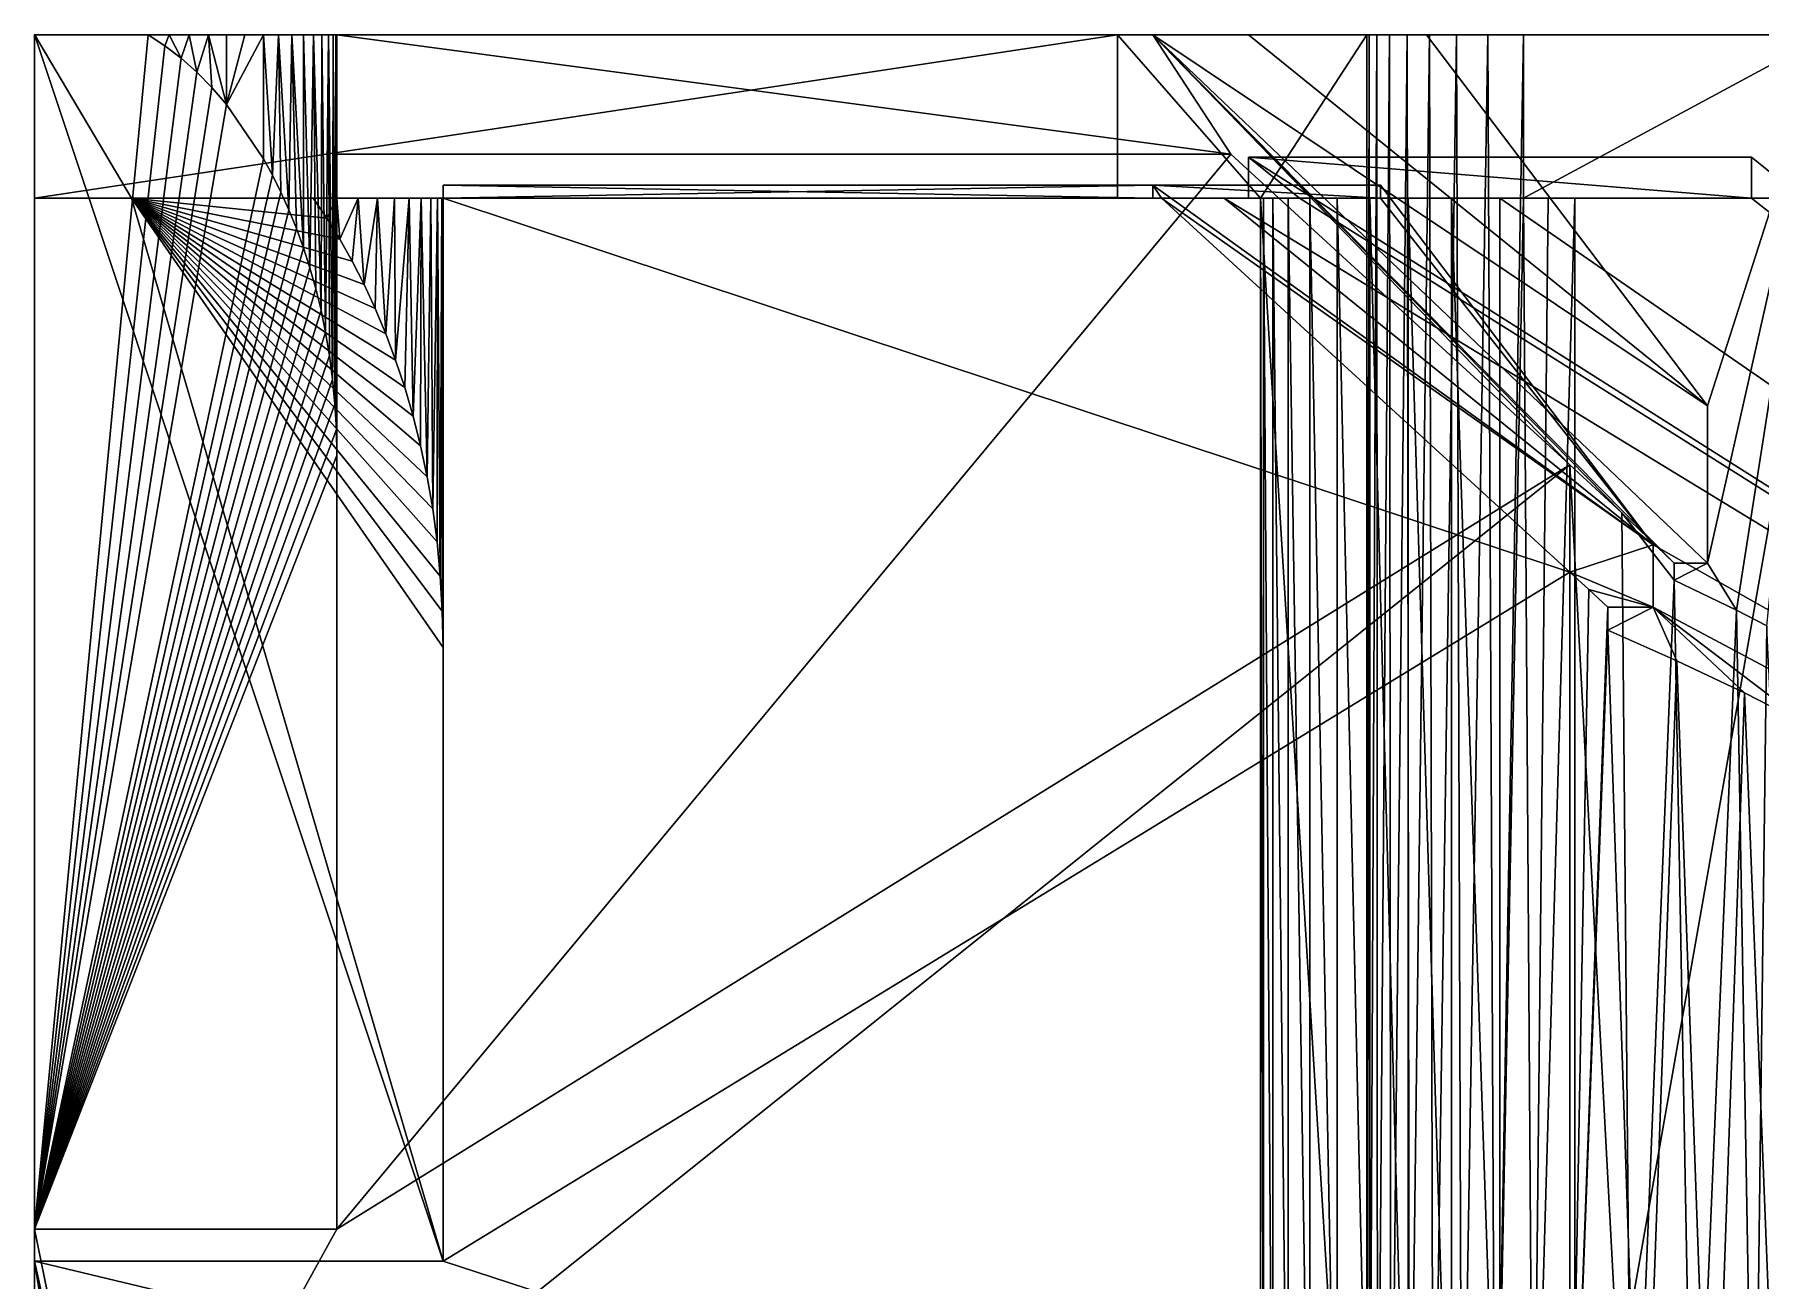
# Model space of a CAD drawing. Header units: inches. Extents: x 0 to 4.61, y -0.39 to 1.95.
# Drawn here: x 0 to 2.112, y 0.427 to 1.95 of the extents above; entities that cross this region are included whole.
import ezdxf

# ---------------------------------------------------------------- set-up
doc = ezdxf.new("R2010")
doc.units = ezdxf.units.IN
doc.header["$LTSCALE"] = 21.359881
doc.header["$MEASUREMENT"] = 0
for name, color, linetype in [('1', 7, 'CONTINUOUS'), ('10', 7, 'CONTINUOUS'), ('11', 7, 'CONTINUOUS'), ('12', 7, 'CONTINUOUS'), ('13', 7, 'CONTINUOUS'), ('14', 7, 'CONTINUOUS'), ('15', 7, 'CONTINUOUS'), ('17', 7, 'CONTINUOUS'), ('18', 7, 'CONTINUOUS'), ('19', 7, 'CONTINUOUS'), ('20', 7, 'CONTINUOUS'), ('21', 7, 'CONTINUOUS'), ('22', 7, 'CONTINUOUS'), ('23', 7, 'CONTINUOUS'), ('24', 7, 'CONTINUOUS'), ('25', 7, 'CONTINUOUS'), ('26', 7, 'CONTINUOUS'), ('27', 7, 'CONTINUOUS'), ('28', 7, 'CONTINUOUS'), ('3', 7, 'CONTINUOUS'), ('30', 7, 'CONTINUOUS'), ('31', 7, 'CONTINUOUS'), ('32', 7, 'CONTINUOUS'), ('33', 7, 'CONTINUOUS'), ('34', 7, 'CONTINUOUS'), ('35', 7, 'CONTINUOUS'), ('36', 7, 'CONTINUOUS'), ('37', 7, 'CONTINUOUS'), ('38', 7, 'CONTINUOUS'), ('39', 7, 'CONTINUOUS'), ('4', 7, 'CONTINUOUS'), ('40', 7, 'CONTINUOUS'), ('41', 7, 'CONTINUOUS'), ('42', 7, 'CONTINUOUS'), ('43', 7, 'CONTINUOUS'), ('5', 7, 'CONTINUOUS'), ('6', 7, 'CONTINUOUS'), ('7', 7, 'CONTINUOUS'), ('8', 7, 'CONTINUOUS'), ('9', 7, 'CONTINUOUS')]:
    doc.layers.add(name, color=color, linetype=linetype)

msp = doc.modelspace()

# ---------------------------------------------------------------- linework, layer by layer
at = {"layer": '1', "color": 7, "linetype": 'CONTINUOUS', "true_color": 0xa3a3a3}
for points in [[(1.5, 0, 0.1), (1.5, 0, 0.3787), (1.5, 1.75, 0.3787), (1.5, 0, 0.1)], [(1.5, -0.175), (1.5, 0, 0.1), (1.5, 1.75, 0.3787), (1.5, -0.175)], [(1.5, 1.75), (1.5, -0.175), (1.5, 1.75, 0.3787), (1.5, 1.75)]]:
    msp.add_3dface(points, dxfattribs=at)
at = {"layer": '10', "color": 7, "linetype": 'CONTINUOUS', "true_color": 0xa3a3a3}
for points in [[(1.9804, 1.3261, 2.6875), (1.3789, 1.75, 3), (1.3684, 1.7662, 2.9838), (1.9804, 1.3261, 2.6875)], [(1.6467, 1.7662, 2.3538), (1.9804, 1.3261, 2.6875), (1.3684, 1.7662, 2.9838), (1.6467, 1.7662, 2.3538)], [(1.8787, 1.2928, 3), (1.3789, 1.75, 3), (1.9804, 1.3261, 2.6875), (1.8787, 1.2928, 3)], [(1.8787, 1.2928, 3), (1.9804, 1.3261, 2.6875), (1.9804, 1.25, 2.8758), (1.8787, 1.2928, 3)], [(1.9018, 1.2715, 3.0003), (1.8787, 1.2928, 3), (1.9804, 1.25, 2.8758), (1.9018, 1.2715, 3.0003)], [(1.925, 1.25, 3.0011), (1.9018, 1.2715, 3.0003), (1.9804, 1.25, 2.8758), (1.925, 1.25, 3.0011)]]:
    msp.add_3dface(points, dxfattribs=at)
at = {"layer": '11', "color": 7, "linetype": 'CONTINUOUS', "true_color": 0xa3a3a3}
for points in [[(0.5, 1.7662, 2.9838), (0.5, 1.75, 3), (0.5, 1.75, 2.9838), (0.5, 1.7662, 2.9838)], [(0.5, 1.75, 3), (0.5, 0.45, 3), (0.5, 1.75, 2.9838), (0.5, 1.75, 3)], [(0.5, 1.75, 2.5), (0.5, 0.45, 3), (0.5, 1.2008, 2.5), (0.5, 1.75, 2.5)], [(0.5, 0.45, 3), (0.5, 1.75, 2.5), (0.5, 1.75, 2.9838), (0.5, 0.45, 3)]]:
    msp.add_3dface(points, dxfattribs=at)
at = {"layer": '12', "color": 7, "linetype": 'CONTINUOUS', "true_color": 0xa3a3a3}
for points in [[(0.3409, 1.75, 2.1342), (0.3699, 1.75, 2.1636), (0.3576, 1.7256, 2.1504), (0.3409, 1.75, 2.1342)], [(0.3576, 1.7256, 2.1504), (0.3699, 1.75, 2.1636), (0.3735, 1.7, 2.1675), (0.3576, 1.7256, 2.1504)], [(0.3699, 1.75, 2.1636), (0.3961, 1.75, 2.1949), (0.3735, 1.7, 2.1675), (0.3699, 1.75, 2.1636)], [(0.3735, 1.7, 2.1675), (0.3961, 1.75, 2.1949), (0.3887, 1.673, 2.1855), (0.3735, 1.7, 2.1675)], [(0.3887, 1.673, 2.1855), (0.3961, 1.75, 2.1949), (0.4032, 1.6447, 2.2043), (0.3887, 1.673, 2.1855)], [(0.3961, 1.75, 2.1949), (0.4197, 1.75, 2.2282), (0.4032, 1.6447, 2.2043), (0.3961, 1.75, 2.1949)], [(0.4032, 1.6447, 2.2043), (0.4197, 1.75, 2.2282), (0.4169, 1.6152, 2.224), (0.4032, 1.6447, 2.2043)], [(0.4169, 1.6152, 2.224), (0.4197, 1.75, 2.2282), (0.4298, 1.5843, 2.2445), (0.4169, 1.6152, 2.224)], [(0.4197, 1.75, 2.2282), (0.4406, 1.75, 2.2636), (0.4298, 1.5843, 2.2445), (0.4197, 1.75, 2.2282)], [(0.4298, 1.5843, 2.2445), (0.4406, 1.75, 2.2636), (0.4418, 1.5521, 2.266), (0.4298, 1.5843, 2.2445)], [(0.4406, 1.75, 2.2636), (0.4584, 1.75, 2.3004), (0.4418, 1.5521, 2.266), (0.4406, 1.75, 2.2636)], [(0.4418, 1.5521, 2.266), (0.4584, 1.75, 2.3004), (0.453, 1.5186, 2.2883), (0.4418, 1.5521, 2.266)], [(0.453, 1.5186, 2.2883), (0.4584, 1.75, 2.3004), (0.4632, 1.4837, 2.3116), (0.453, 1.5186, 2.2883)], [(0.4584, 1.75, 2.3004), (0.4732, 1.75, 2.3386), (0.4632, 1.4837, 2.3116), (0.4584, 1.75, 2.3004)], [(0.4632, 1.4837, 2.3116), (0.4732, 1.75, 2.3386), (0.4722, 1.4473, 2.3358), (0.4632, 1.4837, 2.3116)], [(0.4722, 1.4473, 2.3358), (0.4732, 1.75, 2.3386), (0.4803, 1.4094, 2.361), (0.4722, 1.4473, 2.3358)], [(0.4732, 1.75, 2.3386), (0.4849, 1.75, 2.378), (0.4803, 1.4094, 2.361), (0.4732, 1.75, 2.3386)], [(0.4803, 1.4094, 2.361), (0.4849, 1.75, 2.378), (0.4872, 1.3702, 2.3872), (0.4803, 1.4094, 2.361)], [(0.4849, 1.75, 2.378), (0.4932, 1.75, 2.4179), (0.4872, 1.3702, 2.3872), (0.4849, 1.75, 2.378)], [(0.4872, 1.3702, 2.3872), (0.4932, 1.75, 2.4179), (0.4925, 1.3297, 2.4141), (0.4872, 1.3702, 2.3872)], [(0.4925, 1.3297, 2.4141), (0.4932, 1.75, 2.4179), (0.4964, 1.288, 2.4419), (0.4925, 1.3297, 2.4141)], [(0.4932, 1.75, 2.4179), (0.4982, 1.75, 2.4586), (0.4964, 1.288, 2.4419), (0.4932, 1.75, 2.4179)], [(0.4964, 1.288, 2.4419), (0.4982, 1.75, 2.4586), (0.4989, 1.245, 2.4705), (0.4964, 1.288, 2.4419)], [(0.4982, 1.75, 2.4586), (0.5, 1.75, 2.5), (0.4989, 1.245, 2.4705), (0.4982, 1.75, 2.4586)], [(0.5, 1.75, 2.5), (0.5, 1.2008, 2.5), (0.4989, 1.245, 2.4705), (0.5, 1.75, 2.5)]]:
    msp.add_3dface(points, dxfattribs=at)
at = {"layer": '13', "color": 7, "linetype": 'CONTINUOUS', "true_color": 0xa3a3a3}
for points in [[(0.5, 0.45, 3), (0, 0.45, 3), (0, 1.9502, 2.0008), (0.5, 0.45, 3)], [(0.1187, 1.75, 2.1342), (0.5, 0.45, 3), (0, 1.9502, 2.0008), (0.1187, 1.75, 2.1342)], [(0.5, 1.2008, 2.5), (0.5, 0.45, 3), (0.1187, 1.75, 2.1342), (0.5, 1.2008, 2.5)], [(0.4989, 1.245, 2.4705), (0.5, 1.2008, 2.5), (0.1187, 1.75, 2.1342), (0.4989, 1.245, 2.4705)], [(0.3409, 1.75, 2.1342), (0.3576, 1.7256, 2.1504), (0.1187, 1.75, 2.1342), (0.3409, 1.75, 2.1342)], [(0.3576, 1.7256, 2.1504), (0.3735, 1.7, 2.1675), (0.1187, 1.75, 2.1342), (0.3576, 1.7256, 2.1504)], [(0.3735, 1.7, 2.1675), (0.3887, 1.673, 2.1855), (0.1187, 1.75, 2.1342), (0.3735, 1.7, 2.1675)], [(0.3887, 1.673, 2.1855), (0.4032, 1.6447, 2.2043), (0.1187, 1.75, 2.1342), (0.3887, 1.673, 2.1855)], [(0.4032, 1.6447, 2.2043), (0.4169, 1.6152, 2.224), (0.1187, 1.75, 2.1342), (0.4032, 1.6447, 2.2043)], [(0.4169, 1.6152, 2.224), (0.4298, 1.5843, 2.2445), (0.1187, 1.75, 2.1342), (0.4169, 1.6152, 2.224)], [(0.4298, 1.5843, 2.2445), (0.4418, 1.5521, 2.266), (0.1187, 1.75, 2.1342), (0.4298, 1.5843, 2.2445)], [(0.4418, 1.5521, 2.266), (0.453, 1.5186, 2.2883), (0.1187, 1.75, 2.1342), (0.4418, 1.5521, 2.266)], [(0.453, 1.5186, 2.2883), (0.4632, 1.4837, 2.3116), (0.1187, 1.75, 2.1342), (0.453, 1.5186, 2.2883)], [(0.4632, 1.4837, 2.3116), (0.4722, 1.4473, 2.3358), (0.1187, 1.75, 2.1342), (0.4632, 1.4837, 2.3116)], [(0.4722, 1.4473, 2.3358), (0.4803, 1.4094, 2.361), (0.1187, 1.75, 2.1342), (0.4722, 1.4473, 2.3358)], [(0.4803, 1.4094, 2.361), (0.4872, 1.3702, 2.3872), (0.1187, 1.75, 2.1342), (0.4803, 1.4094, 2.361)], [(0.4872, 1.3702, 2.3872), (0.4925, 1.3297, 2.4141), (0.1187, 1.75, 2.1342), (0.4872, 1.3702, 2.3872)], [(0.4925, 1.3297, 2.4141), (0.4964, 1.288, 2.4419), (0.1187, 1.75, 2.1342), (0.4925, 1.3297, 2.4141)], [(0.4964, 1.288, 2.4419), (0.4989, 1.245, 2.4705), (0.1187, 1.75, 2.1342), (0.4964, 1.288, 2.4419)]]:
    msp.add_3dface(points, dxfattribs=at)
at = {"layer": '14', "color": 7, "linetype": 'CONTINUOUS', "true_color": 0xa3a3a3}
for points in [[(1.3789, 1.75, 3), (0.5, 1.75, 3), (1.3684, 1.7662, 2.9838), (1.3789, 1.75, 3)], [(1.3684, 1.7662, 2.9838), (0.5, 1.75, 3), (0.5, 1.7662, 2.9838), (1.3684, 1.7662, 2.9838)]]:
    msp.add_3dface(points, dxfattribs=at)
at = {"layer": '15', "color": 7, "linetype": 'CONTINUOUS', "true_color": 0xa3a3a3}
for points in [[(1.63, 0, 0.3787), (1.63, 0, 0.1), (1.63, 1.95), (1.63, 0, 0.3787)], [(1.63, 1.95, 0.3787), (1.63, 0, 0.3787), (1.63, 1.95), (1.63, 1.95, 0.3787)], [(1.63, 0, 0.1), (1.63, -0.3626, 0.1), (1.63, 1.95), (1.63, 0, 0.1)], [(1.63, -0.3626, 0.1), (1.63, -0.3626), (1.63, 1.95), (1.63, -0.3626, 0.1)]]:
    msp.add_3dface(points, dxfattribs=at)
at = {"layer": '17', "color": 7, "linetype": 'CONTINUOUS', "true_color": 0xa3a3a3}
for points in [[(4.6056, 0, 3.7147), (1.8848, 0, 0.9939), (2.1926, 1.75, 1.3017), (4.6056, 0, 3.7147)], [(1.8848, 0, 0.9939), (1.8848, 1.75, 0.9939), (2.1926, 1.75, 1.3017), (1.8848, 0, 0.9939)]]:
    msp.add_3dface(points, dxfattribs=at)
at = {"layer": '18', "color": 7, "linetype": 'CONTINUOUS', "true_color": 0xa3a3a3}
for points in [[(0.37, 1.8038, 3.13), (0.37, 0.4893, 3.13), (1.4636, 1.8038, 3.13), (0.37, 1.8038, 3.13)], [(1.4636, 1.8038, 3.13), (0.37, 0.4893, 3.13), (1.8787, 1.4242, 3.13), (1.4636, 1.8038, 3.13)], [(0.1, 0, 3.13), (1.8787, 0, 3.13), (1.8787, 1.4242, 3.13), (0.1, 0, 3.13)], [(0.37, 0.4893, 3.13), (0.1, 0, 3.13), (1.8787, 1.4242, 3.13), (0.37, 0.4893, 3.13)], [(0, -0.3626, 3.13), (0.1, 0, 3.13), (0, 0.4893, 3.13), (0, -0.3626, 3.13)], [(0, 0.4893, 3.13), (0.1, 0, 3.13), (0.37, 0.4893, 3.13), (0, 0.4893, 3.13)]]:
    msp.add_3dface(points, dxfattribs=at)
at = {"layer": '19', "color": 7, "linetype": 'CONTINUOUS', "true_color": 0xa3a3a3}
for points in [[(1.8787, 0, 3.13), (1.9545, 0, 3.1333), (1.8787, 1.4242, 3.13), (1.8787, 0, 3.13)], [(1.8787, 1.4242, 3.13), (1.9545, 0, 3.1333), (1.9421, 1.3653, 3.1323), (1.8787, 1.4242, 3.13)], [(1.9545, 0, 3.1333), (2.0061, 1.2828, 3.1394), (1.9421, 1.3653, 3.1323), (1.9545, 0, 3.1333)], [(2.0061, 1.2828, 3.1394), (2.0061, 1.3038, 3.1394), (1.9421, 1.3653, 3.1323), (2.0061, 1.2828, 3.1394)], [(1.9545, 0, 3.1333), (2.0298, 0, 3.1432), (2.0061, 1.2828, 3.1394), (1.9545, 0, 3.1333)], [(2.0061, 1.2828, 3.1394), (2.0298, 0, 3.1432), (2.0823, 1.2461, 3.154), (2.0061, 1.2828, 3.1394)], [(2.0298, 0, 3.1432), (2.1039, 0, 3.1596), (2.0823, 1.2461, 3.154), (2.0298, 0, 3.1432)], [(2.0823, 1.2461, 3.154), (2.1039, 0, 3.1596), (2.1198, 1.227, 3.1639), (2.0823, 1.2461, 3.154)], [(2.1039, 0, 3.1596), (2.1762, 0, 3.1825), (2.1198, 1.227, 3.1639), (2.1039, 0, 3.1596)]]:
    msp.add_3dface(points, dxfattribs=at)
at = {"layer": '20', "color": 7, "linetype": 'CONTINUOUS', "true_color": 0xa3a3a3}
for points in [[(1.6333, 0, 0.4545), (1.63, 0, 0.3787), (1.6332, 1.95, 0.4526), (1.6333, 0, 0.4545)], [(1.63, 0, 0.3787), (1.63, 1.95, 0.3787), (1.6332, 1.95, 0.4526), (1.63, 0, 0.3787)], [(1.6425, 1.95, 0.5254), (1.6333, 0, 0.4545), (1.6332, 1.95, 0.4526), (1.6425, 1.95, 0.5254)], [(1.6432, 0, 0.5298), (1.6333, 0, 0.4545), (1.6425, 1.95, 0.5254), (1.6432, 0, 0.5298)], [(1.658, 1.95, 0.5974), (1.6432, 0, 0.5298), (1.6425, 1.95, 0.5254), (1.658, 1.95, 0.5974)], [(1.6596, 0, 0.6039), (1.6432, 0, 0.5298), (1.658, 1.95, 0.5974), (1.6596, 0, 0.6039)], [(1.6794, 1.95, 0.6678), (1.6596, 0, 0.6039), (1.658, 1.95, 0.5974), (1.6794, 1.95, 0.6678)], [(1.6825, 0, 0.6762), (1.6596, 0, 0.6039), (1.6794, 1.95, 0.6678), (1.6825, 0, 0.6762)], [(1.7068, 1.95, 0.7361), (1.6825, 0, 0.6762), (1.6794, 1.95, 0.6678), (1.7068, 1.95, 0.7361)], [(1.7115, 0, 0.7464), (1.6825, 0, 0.6762), (1.7068, 1.95, 0.7361), (1.7115, 0, 0.7464)], [(1.7399, 1.95, 0.8019), (1.7115, 0, 0.7464), (1.7068, 1.95, 0.7361), (1.7399, 1.95, 0.8019)], [(1.7466, 0, 0.8137), (1.7115, 0, 0.7464), (1.7399, 1.95, 0.8019), (1.7466, 0, 0.8137)], [(1.7781, 1.95, 0.8643), (1.7466, 0, 0.8137), (1.7399, 1.95, 0.8019), (1.7781, 1.95, 0.8643)], [(1.7873, 0, 0.8777), (1.7466, 0, 0.8137), (1.7781, 1.95, 0.8643), (1.7873, 0, 0.8777)], [(1.8218, 1.95, 0.9236), (1.7873, 0, 0.8777), (1.7781, 1.95, 0.8643), (1.8218, 1.95, 0.9236)], [(1.8218, 1.75, 0.9236), (1.7873, 0, 0.8777), (1.8218, 1.95, 0.9236), (1.8218, 1.75, 0.9236)], [(1.8335, 0, 0.9379), (1.7873, 0, 0.8777), (1.8218, 1.75, 0.9236), (1.8335, 0, 0.9379)], [(1.8335, 0, 0.9379), (1.8218, 1.75, 0.9236), (1.8522, 1.75, 0.9594), (1.8335, 0, 0.9379)], [(1.8848, 0, 0.9939), (1.8335, 0, 0.9379), (1.8848, 1.75, 0.9939), (1.8848, 0, 0.9939)], [(1.8848, 1.75, 0.9939), (1.8335, 0, 0.9379), (1.8522, 1.75, 0.9594), (1.8848, 1.75, 0.9939)]]:
    msp.add_3dface(points, dxfattribs=at)
at = {"layer": '21', "color": 7, "linetype": 'CONTINUOUS', "true_color": 0xa3a3a3}
for points in [[(2.1926, 1.95, 1.3017), (1.4855, 1.95, 2.0088), (2.0472, 1.4961, 2.5704), (2.1926, 1.95, 1.3017)], [(2.0823, 1.2461, 3.154), (2.1926, 1.95, 1.3017), (2.0472, 1.3038, 3.0462), (2.0823, 1.2461, 3.154)], [(2.0472, 1.3038, 3.0462), (2.1926, 1.95, 1.3017), (2.0472, 1.4961, 2.5704), (2.0472, 1.3038, 3.0462)], [(2.1926, 1.95, 1.3017), (2.0823, 1.2461, 3.154), (2.1198, 1.227, 3.1639), (2.1926, 1.95, 1.3017)], [(2.0061, 1.2828, 3.1394), (2.0823, 1.2461, 3.154), (2.0472, 1.3038, 3.0462), (2.0061, 1.2828, 3.1394)]]:
    msp.add_3dface(points, dxfattribs=at)
at = {"layer": '22', "color": 7, "linetype": 'CONTINUOUS', "true_color": 0xa3a3a3}
msp.add_3dface([(2.0472, 1.4961, 2.5704), (1.4855, 1.95, 2.0088), (1.703, 1.95, 2.2263), (2.0472, 1.4961, 2.5704)], dxfattribs=at)
at = {"layer": '23', "color": 7, "linetype": 'CONTINUOUS', "true_color": 0xa3a3a3}
msp.add_3dface([(2.0061, 1.3038, 3.1394), (2.0061, 1.2828, 3.1394), (2.0472, 1.3038, 3.0462), (2.0061, 1.3038, 3.1394)], dxfattribs=at)
at = {"layer": '24', "color": 7, "linetype": 'CONTINUOUS', "true_color": 0xa3a3a3}
for points in [[(1.4636, 1.8038, 3.13), (1.8787, 1.4242, 3.13), (1.3684, 1.95, 2.9838), (1.4636, 1.8038, 3.13)], [(1.8787, 1.4242, 3.13), (1.9421, 1.3653, 3.1323), (1.3684, 1.95, 2.9838), (1.8787, 1.4242, 3.13)], [(1.9421, 1.3653, 3.1323), (2.0061, 1.3038, 3.1394), (1.3684, 1.95, 2.9838), (1.9421, 1.3653, 3.1323)], [(2.0061, 1.3038, 3.1394), (2.0472, 1.3038, 3.0462), (1.3684, 1.95, 2.9838), (2.0061, 1.3038, 3.1394)], [(2.0472, 1.3038, 3.0462), (2.0472, 1.4961, 2.5704), (1.3684, 1.95, 2.9838), (2.0472, 1.3038, 3.0462)], [(2.0472, 1.4961, 2.5704), (1.703, 1.95, 2.2263), (1.3684, 1.95, 2.9838), (2.0472, 1.4961, 2.5704)]]:
    msp.add_3dface(points, dxfattribs=at)
at = {"layer": '25', "color": 7, "linetype": 'CONTINUOUS', "true_color": 0xa3a3a3}
for points in [[(0.37, 1.8038, 3.13), (0.37, 1.95, 2.9838), (0.37, 1.4353, 2.5), (0.37, 1.8038, 3.13)], [(0.37, 1.4353, 2.5), (0.37, 1.95, 2.9838), (0.37, 1.95, 2.5), (0.37, 1.4353, 2.5)], [(0.37, 0.4893, 3.13), (0.37, 1.8038, 3.13), (0.37, 1.4353, 2.5), (0.37, 0.4893, 3.13)]]:
    msp.add_3dface(points, dxfattribs=at)
at = {"layer": '26', "color": 7, "linetype": 'CONTINUOUS', "true_color": 0xa3a3a3}
for points in [[(0.1392, 1.95, 2.1572), (0.1595, 1.9365, 2.1662), (0.1649, 1.95, 2.1688), (0.1392, 1.95, 2.1572)], [(0.1595, 1.9365, 2.1662), (0.1793, 1.9213, 2.1763), (0.1649, 1.95, 2.1688), (0.1595, 1.9365, 2.1662)], [(0.1649, 1.95, 2.1688), (0.1793, 1.9213, 2.1763), (0.1894, 1.95, 2.1821), (0.1649, 1.95, 2.1688)], [(0.1793, 1.9213, 2.1763), (0.1984, 1.9042, 2.1877), (0.1894, 1.95, 2.1821), (0.1793, 1.9213, 2.1763)], [(0.1894, 1.95, 2.1821), (0.1984, 1.9042, 2.1877), (0.2127, 1.95, 2.1972), (0.1894, 1.95, 2.1821)], [(0.1984, 1.9042, 2.1877), (0.2169, 1.8854, 2.2002), (0.2127, 1.95, 2.1972), (0.1984, 1.9042, 2.1877)], [(0.2169, 1.8854, 2.2002), (0.2348, 1.8647, 2.214), (0.2127, 1.95, 2.1972), (0.2169, 1.8854, 2.2002)], [(0.2127, 1.95, 2.1972), (0.2348, 1.8647, 2.214), (0.2348, 1.95, 2.214), (0.2127, 1.95, 2.1972)], [(0.28, 1.95, 2.2582), (0.28, 1.7984, 2.2582), (0.291, 1.7784, 2.2715), (0.28, 1.95, 2.2582)], [(0.2984, 1.95, 2.2812), (0.28, 1.95, 2.2582), (0.291, 1.7784, 2.2715), (0.2984, 1.95, 2.2812)], [(0.3014, 1.7575, 2.2854), (0.2984, 1.95, 2.2812), (0.291, 1.7784, 2.2715), (0.3014, 1.7575, 2.2854)], [(0.3147, 1.95, 2.3054), (0.2984, 1.95, 2.2812), (0.3112, 1.7357, 2.2999), (0.3147, 1.95, 2.3054)], [(0.3112, 1.7357, 2.2999), (0.2984, 1.95, 2.2812), (0.3014, 1.7575, 2.2854), (0.3112, 1.7357, 2.2999)], [(0.3205, 1.7129, 2.3151), (0.3147, 1.95, 2.3054), (0.3112, 1.7357, 2.2999), (0.3205, 1.7129, 2.3151)], [(0.329, 1.95, 2.3308), (0.3147, 1.95, 2.3054), (0.3291, 1.6893, 2.3308), (0.329, 1.95, 2.3308)], [(0.3291, 1.6893, 2.3308), (0.3147, 1.95, 2.3054), (0.3205, 1.7129, 2.3151), (0.3291, 1.6893, 2.3308)], [(0.3414, 1.95, 2.3574), (0.329, 1.95, 2.3308), (0.3369, 1.6648, 2.3471), (0.3414, 1.95, 2.3574)], [(0.3369, 1.6648, 2.3471), (0.329, 1.95, 2.3308), (0.3291, 1.6893, 2.3308), (0.3369, 1.6648, 2.3471)], [(0.3441, 1.6394, 2.3641), (0.3414, 1.95, 2.3574), (0.3369, 1.6648, 2.3471), (0.3441, 1.6394, 2.3641)], [(0.3516, 1.95, 2.3847), (0.3414, 1.95, 2.3574), (0.3506, 1.613, 2.3816), (0.3516, 1.95, 2.3847)], [(0.3506, 1.613, 2.3816), (0.3414, 1.95, 2.3574), (0.3441, 1.6394, 2.3641), (0.3506, 1.613, 2.3816)], [(0.3562, 1.5858, 2.3998), (0.3516, 1.95, 2.3847), (0.3506, 1.613, 2.3816), (0.3562, 1.5858, 2.3998)], [(0.3596, 1.95, 2.4128), (0.3516, 1.95, 2.3847), (0.3562, 1.5858, 2.3998), (0.3596, 1.95, 2.4128)], [(0.3609, 1.5576, 2.4186), (0.3596, 1.95, 2.4128), (0.3562, 1.5858, 2.3998), (0.3609, 1.5576, 2.4186)], [(0.3653, 1.95, 2.4414), (0.3596, 1.95, 2.4128), (0.3648, 1.5284, 2.438), (0.3653, 1.95, 2.4414)], [(0.3648, 1.5284, 2.438), (0.3596, 1.95, 2.4128), (0.3609, 1.5576, 2.4186), (0.3648, 1.5284, 2.438)], [(0.3675, 1.4983, 2.458), (0.3653, 1.95, 2.4414), (0.3648, 1.5284, 2.438), (0.3675, 1.4983, 2.458)], [(0.3688, 1.95, 2.4704), (0.3653, 1.95, 2.4414), (0.3675, 1.4983, 2.458), (0.3688, 1.95, 2.4704)], [(0.3693, 1.4673, 2.4787), (0.3688, 1.95, 2.4704), (0.3675, 1.4983, 2.458), (0.3693, 1.4673, 2.4787)], [(0.37, 1.4353, 2.5), (0.37, 1.95, 2.5), (0.3688, 1.95, 2.4704), (0.37, 1.4353, 2.5)], [(0.37, 1.4353, 2.5), (0.3688, 1.95, 2.4704), (0.3693, 1.4673, 2.4787), (0.37, 1.4353, 2.5)]]:
    msp.add_3dface(points, dxfattribs=at)
at = {"layer": '27', "color": 7, "linetype": 'CONTINUOUS', "true_color": 0xa3a3a3}
for points in [[(0, 0.4893, 3.13), (0.1595, 1.9365, 2.1662), (0.1392, 1.95, 2.1572), (0, 0.4893, 3.13)], [(0, 0.4893, 3.13), (0.1392, 1.95, 2.1572), (0, 1.95, 2.1572), (0, 0.4893, 3.13)], [(0, 0.4893, 3.13), (0.1793, 1.9213, 2.1763), (0.1595, 1.9365, 2.1662), (0, 0.4893, 3.13)], [(0, 0.4893, 3.13), (0.1984, 1.9042, 2.1877), (0.1793, 1.9213, 2.1763), (0, 0.4893, 3.13)], [(0, 0.4893, 3.13), (0.2169, 1.8854, 2.2002), (0.1984, 1.9042, 2.1877), (0, 0.4893, 3.13)], [(0, 0.4893, 3.13), (0.2348, 1.8647, 2.214), (0.2169, 1.8854, 2.2002), (0, 0.4893, 3.13)], [(0.2348, 1.8647, 2.214), (0, 0.4893, 3.13), (0.28, 1.7984, 2.2582), (0.2348, 1.8647, 2.214)], [(0.28, 1.7984, 2.2582), (0, 0.4893, 3.13), (0.291, 1.7784, 2.2715), (0.28, 1.7984, 2.2582)], [(0, 0.4893, 3.13), (0.3014, 1.7575, 2.2854), (0.291, 1.7784, 2.2715), (0, 0.4893, 3.13)], [(0, 0.4893, 3.13), (0.3112, 1.7357, 2.2999), (0.3014, 1.7575, 2.2854), (0, 0.4893, 3.13)], [(0, 0.4893, 3.13), (0.3205, 1.7129, 2.3151), (0.3112, 1.7357, 2.2999), (0, 0.4893, 3.13)], [(0, 0.4893, 3.13), (0.3291, 1.6893, 2.3308), (0.3205, 1.7129, 2.3151), (0, 0.4893, 3.13)], [(0, 0.4893, 3.13), (0.3369, 1.6648, 2.3471), (0.3291, 1.6893, 2.3308), (0, 0.4893, 3.13)], [(0, 0.4893, 3.13), (0.3441, 1.6394, 2.3641), (0.3369, 1.6648, 2.3471), (0, 0.4893, 3.13)], [(0, 0.4893, 3.13), (0.3506, 1.613, 2.3816), (0.3441, 1.6394, 2.3641), (0, 0.4893, 3.13)], [(0, 0.4893, 3.13), (0.3562, 1.5858, 2.3998), (0.3506, 1.613, 2.3816), (0, 0.4893, 3.13)], [(0, 0.4893, 3.13), (0.3609, 1.5576, 2.4186), (0.3562, 1.5858, 2.3998), (0, 0.4893, 3.13)], [(0, 0.4893, 3.13), (0.3648, 1.5284, 2.438), (0.3609, 1.5576, 2.4186), (0, 0.4893, 3.13)], [(0, 0.4893, 3.13), (0.3675, 1.4983, 2.458), (0.3648, 1.5284, 2.438), (0, 0.4893, 3.13)], [(0, 0.4893, 3.13), (0.3693, 1.4673, 2.4787), (0.3675, 1.4983, 2.458), (0, 0.4893, 3.13)], [(0, 0.4893, 3.13), (0.37, 1.4353, 2.5), (0.3693, 1.4673, 2.4787), (0, 0.4893, 3.13)], [(0, 0.4893, 3.13), (0.37, 0.4893, 3.13), (0.37, 1.4353, 2.5), (0, 0.4893, 3.13)]]:
    msp.add_3dface(points, dxfattribs=at)
at = {"layer": '28', "color": 7, "linetype": 'CONTINUOUS', "true_color": 0xa3a3a3}
for points in [[(0.37, 1.8038, 3.13), (1.4636, 1.8038, 3.13), (0.37, 1.95, 2.9838), (0.37, 1.8038, 3.13)], [(1.4636, 1.8038, 3.13), (1.3684, 1.95, 2.9838), (0.37, 1.95, 2.9838), (1.4636, 1.8038, 3.13)]]:
    msp.add_3dface(points, dxfattribs=at)
at = {"layer": '3', "color": 7, "linetype": 'CONTINUOUS', "true_color": 0xa3a3a3}
for points in [[(2.1007, 1.75, 1.3936), (4.3284, 0, 3.6213), (2.1007, 1.8003, 1.3936), (2.1007, 1.75, 1.3936)], [(1.7929, 0, 1.0858), (4.3284, 0, 3.6213), (1.7929, 1.75, 1.0858), (1.7929, 0, 1.0858)], [(1.7929, 1.75, 1.0858), (4.3284, 0, 3.6213), (2.1007, 1.75, 1.3936), (1.7929, 1.75, 1.0858)]]:
    msp.add_3dface(points, dxfattribs=at)
at = {"layer": '30', "color": 7, "linetype": 'CONTINUOUS', "true_color": 0xa3a3a3}
for points in [[(1.63, 1.95), (1.5, 1.75), (1.325, 1.95), (1.63, 1.95)], [(1.325, 1.95), (1.5, 1.75), (1.325, 1.75), (1.325, 1.95)], [(1.63, -0.3626), (1.5, 1.75), (1.63, 1.95), (1.63, -0.3626)], [(1.5, -0.175), (1.5, 1.75), (1.63, -0.3626), (1.5, -0.175)]]:
    msp.add_3dface(points, dxfattribs=at)
at = {"layer": '31', "color": 7, "linetype": 'CONTINUOUS', "true_color": 0xa3a3a3}
for points in [[(0, 1.9502, 2.0008), (0, 0.45, 3), (0, 1.95, 2.1572), (0, 1.9502, 2.0008)], [(0, 0.45, 3), (0, 0.4893, 3.13), (0, 1.95, 2.1572), (0, 0.45, 3)], [(0, 0.45, 3), (0, -0.175, 3), (0, 0.4893, 3.13), (0, 0.45, 3)], [(0, -0.175, 3), (0, -0.3626, 3.13), (0, 0.4893, 3.13), (0, -0.175, 3)]]:
    msp.add_3dface(points, dxfattribs=at)
at = {"layer": '32', "color": 7, "linetype": 'CONTINUOUS', "true_color": 0xa3a3a3}
for points in [[(2.1926, 1.95, 1.3017), (0, 1.9502, 2.0008), (1.4855, 1.95, 2.0088), (2.1926, 1.95, 1.3017)], [(0, 1.9502, 2.0008), (2.1926, 1.95, 1.3017), (1.325, 1.95, 1), (0, 1.9502, 2.0008)], [(1.4855, 1.95, 2.0088), (0, 1.9502, 2.0008), (0, 1.95, 2.1572), (1.4855, 1.95, 2.0088)], [(0, 1.95, 1), (0, 1.9502, 2.0008), (1.325, 1.95, 1), (0, 1.95, 1)], [(0.1392, 1.95, 2.1572), (1.4855, 1.95, 2.0088), (0, 1.95, 2.1572), (0.1392, 1.95, 2.1572)], [(1.4855, 1.95, 2.0088), (0.1392, 1.95, 2.1572), (0.1649, 1.95, 2.1688), (1.4855, 1.95, 2.0088)], [(1.4855, 1.95, 2.0088), (0.1649, 1.95, 2.1688), (0.1894, 1.95, 2.1821), (1.4855, 1.95, 2.0088)], [(1.4855, 1.95, 2.0088), (0.1894, 1.95, 2.1821), (0.2127, 1.95, 2.1972), (1.4855, 1.95, 2.0088)], [(1.4855, 1.95, 2.0088), (0.2127, 1.95, 2.1972), (0.2348, 1.95, 2.214), (1.4855, 1.95, 2.0088)], [(1.703, 1.95, 2.2263), (1.4855, 1.95, 2.0088), (0.2348, 1.95, 2.214), (1.703, 1.95, 2.2263)], [(1.703, 1.95, 2.2263), (0.2348, 1.95, 2.214), (0.2575, 1.95, 2.2361), (1.703, 1.95, 2.2263)], [(0.28, 1.95, 2.2582), (1.703, 1.95, 2.2263), (0.2575, 1.95, 2.2361), (0.28, 1.95, 2.2582)], [(1.703, 1.95, 2.2263), (0.28, 1.95, 2.2582), (0.2984, 1.95, 2.2812), (1.703, 1.95, 2.2263)], [(1.703, 1.95, 2.2263), (0.2984, 1.95, 2.2812), (0.3147, 1.95, 2.3054), (1.703, 1.95, 2.2263)], [(1.703, 1.95, 2.2263), (0.3147, 1.95, 2.3054), (0.329, 1.95, 2.3308), (1.703, 1.95, 2.2263)], [(1.703, 1.95, 2.2263), (0.329, 1.95, 2.3308), (0.3414, 1.95, 2.3574), (1.703, 1.95, 2.2263)], [(1.703, 1.95, 2.2263), (0.3414, 1.95, 2.3574), (0.3516, 1.95, 2.3847), (1.703, 1.95, 2.2263)], [(1.703, 1.95, 2.2263), (0.3516, 1.95, 2.3847), (0.3596, 1.95, 2.4128), (1.703, 1.95, 2.2263)], [(1.703, 1.95, 2.2263), (0.3596, 1.95, 2.4128), (0.3653, 1.95, 2.4414), (1.703, 1.95, 2.2263)], [(1.703, 1.95, 2.2263), (0.3653, 1.95, 2.4414), (0.3688, 1.95, 2.4704), (1.703, 1.95, 2.2263)], [(0.37, 1.95, 2.5), (1.703, 1.95, 2.2263), (0.3688, 1.95, 2.4704), (0.37, 1.95, 2.5)], [(1.3684, 1.95, 2.9838), (1.703, 1.95, 2.2263), (0.37, 1.95, 2.9838), (1.3684, 1.95, 2.9838)], [(0.37, 1.95, 2.9838), (1.703, 1.95, 2.2263), (0.37, 1.95, 2.5), (0.37, 1.95, 2.9838)], [(1.63, 1.95, 0.3787), (1.63, 1.95), (1.325, 1.95, 1), (1.63, 1.95, 0.3787)], [(1.6332, 1.95, 0.4526), (1.63, 1.95, 0.3787), (1.325, 1.95, 1), (1.6332, 1.95, 0.4526)], [(1.63, 1.95), (1.325, 1.95), (1.325, 1.95, 1), (1.63, 1.95)], [(2.1926, 1.95, 1.3017), (1.8218, 1.95, 0.9236), (1.325, 1.95, 1), (2.1926, 1.95, 1.3017)], [(1.8218, 1.95, 0.9236), (1.7781, 1.95, 0.8643), (1.325, 1.95, 1), (1.8218, 1.95, 0.9236)], [(1.7781, 1.95, 0.8643), (1.7399, 1.95, 0.8019), (1.325, 1.95, 1), (1.7781, 1.95, 0.8643)], [(1.7399, 1.95, 0.8019), (1.7068, 1.95, 0.7361), (1.325, 1.95, 1), (1.7399, 1.95, 0.8019)], [(1.7068, 1.95, 0.7361), (1.6794, 1.95, 0.6678), (1.325, 1.95, 1), (1.7068, 1.95, 0.7361)], [(1.6794, 1.95, 0.6678), (1.658, 1.95, 0.5974), (1.325, 1.95, 1), (1.6794, 1.95, 0.6678)], [(1.658, 1.95, 0.5974), (1.6425, 1.95, 0.5254), (1.325, 1.95, 1), (1.658, 1.95, 0.5974)], [(1.6425, 1.95, 0.5254), (1.6332, 1.95, 0.4526), (1.325, 1.95, 1), (1.6425, 1.95, 0.5254)]]:
    msp.add_3dface(points, dxfattribs=at)
at = {"layer": '33', "color": 7, "linetype": 'CONTINUOUS', "true_color": 0xa3a3a3}
for points in [[(1.7929, 1.75, 1.0858), (2.1007, 1.75, 1.3936), (0, 1.75, 1), (1.7929, 1.75, 1.0858)], [(1.7337, 1.75, 1.0211), (1.7929, 1.75, 1.0858), (0, 1.75, 1), (1.7337, 1.75, 1.0211)], [(0, 1.75, 1), (2.1007, 1.75, 1.3936), (0, 1.75, 2.0008), (0, 1.75, 1)], [(0, 1.75, 2.0008), (2.1007, 1.75, 1.3936), (1.4855, 1.75, 2.0088), (0, 1.75, 2.0008)], [(1.325, 1.75, 1), (1.7337, 1.75, 1.0211), (0, 1.75, 1), (1.325, 1.75, 1)], [(1.5477, 1.75, 2.071), (0.3409, 1.75, 2.1342), (0, 1.75, 2.0008), (1.5477, 1.75, 2.071)], [(1.5477, 1.75, 2.071), (0, 1.75, 2.0008), (1.4855, 1.75, 2.0088), (1.5477, 1.75, 2.071)], [(0.3409, 1.75, 2.1342), (0.1187, 1.75, 2.1342), (0, 1.75, 2.0008), (0.3409, 1.75, 2.1342)], [(1.5477, 1.75, 2.071), (1.4558, 1.75, 2.1629), (0.3409, 1.75, 2.1342), (1.5477, 1.75, 2.071)], [(1.4558, 1.75, 2.1629), (0.3699, 1.75, 2.1636), (0.3409, 1.75, 2.1342), (1.4558, 1.75, 2.1629)], [(1.4558, 1.75, 2.1629), (1.6467, 1.75, 2.3538), (0.3699, 1.75, 2.1636), (1.4558, 1.75, 2.1629)], [(1.6467, 1.75, 2.3538), (0.3961, 1.75, 2.1949), (0.3699, 1.75, 2.1636), (1.6467, 1.75, 2.3538)], [(1.6467, 1.75, 2.3538), (0.4197, 1.75, 2.2282), (0.3961, 1.75, 2.1949), (1.6467, 1.75, 2.3538)], [(1.6467, 1.75, 2.3538), (0.4406, 1.75, 2.2636), (0.4197, 1.75, 2.2282), (1.6467, 1.75, 2.3538)], [(1.6467, 1.75, 2.3538), (0.4584, 1.75, 2.3004), (0.4406, 1.75, 2.2636), (1.6467, 1.75, 2.3538)], [(1.6467, 1.75, 2.3538), (0.4732, 1.75, 2.3386), (0.4584, 1.75, 2.3004), (1.6467, 1.75, 2.3538)], [(1.6467, 1.75, 2.3538), (0.4849, 1.75, 2.378), (0.4732, 1.75, 2.3386), (1.6467, 1.75, 2.3538)], [(0.4849, 1.75, 2.378), (1.6467, 1.75, 2.3538), (1.3684, 1.75, 2.9838), (0.4849, 1.75, 2.378)], [(0.4932, 1.75, 2.4179), (0.4849, 1.75, 2.378), (1.3684, 1.75, 2.9838), (0.4932, 1.75, 2.4179)], [(0.4982, 1.75, 2.4586), (0.4932, 1.75, 2.4179), (1.3684, 1.75, 2.9838), (0.4982, 1.75, 2.4586)], [(0.5, 1.75, 2.5), (0.4982, 1.75, 2.4586), (1.3684, 1.75, 2.9838), (0.5, 1.75, 2.5)], [(0.5, 1.75, 2.9838), (0.5, 1.75, 2.5), (1.3684, 1.75, 2.9838), (0.5, 1.75, 2.9838)], [(1.5, 1.75), (1.5, 1.75, 0.3787), (1.325, 1.75), (1.5, 1.75)], [(1.5, 1.75, 0.3787), (1.5039, 1.75, 0.4663), (1.325, 1.75), (1.5, 1.75, 0.3787)], [(1.5039, 1.75, 0.4663), (1.5152, 1.75, 0.5525), (1.325, 1.75), (1.5039, 1.75, 0.4663)], [(1.5152, 1.75, 0.5525), (1.5341, 1.75, 0.6374), (1.325, 1.75), (1.5152, 1.75, 0.5525)], [(1.5341, 1.75, 0.6374), (1.5604, 1.75, 0.7208), (1.325, 1.75), (1.5341, 1.75, 0.6374)], [(1.5604, 1.75, 0.7208), (1.5937, 1.75, 0.8012), (1.325, 1.75, 1), (1.5604, 1.75, 0.7208)], [(1.325, 1.75), (1.5604, 1.75, 0.7208), (1.325, 1.75, 1), (1.325, 1.75)], [(1.5937, 1.75, 0.8012), (1.634, 1.75, 0.8787), (1.325, 1.75, 1), (1.5937, 1.75, 0.8012)], [(1.634, 1.75, 0.8787), (1.6808, 1.75, 0.9521), (1.325, 1.75, 1), (1.634, 1.75, 0.8787)], [(1.6808, 1.75, 0.9521), (1.7337, 1.75, 1.0211), (1.325, 1.75, 1), (1.6808, 1.75, 0.9521)], [(1.8218, 1.75, 0.9236), (2.1926, 1.75, 1.3017), (1.8522, 1.75, 0.9594), (1.8218, 1.75, 0.9236)], [(2.1926, 1.75, 1.3017), (1.8848, 1.75, 0.9939), (1.8522, 1.75, 0.9594), (2.1926, 1.75, 1.3017)]]:
    msp.add_3dface(points, dxfattribs=at)
at = {"layer": '34', "color": 7, "linetype": 'CONTINUOUS', "true_color": 0xa3a3a3}
for points in [[(1.325, 1.95), (1.325, 1.75), (1.325, 1.75, 1), (1.325, 1.95)], [(1.325, 1.95, 1), (1.325, 1.95), (1.325, 1.75, 1), (1.325, 1.95, 1)]]:
    msp.add_3dface(points, dxfattribs=at)
at = {"layer": '35', "color": 7, "linetype": 'CONTINUOUS', "true_color": 0xa3a3a3}
msp.add_3dface([(0.1187, 1.75, 2.1342), (0, 1.9502, 2.0008), (0, 1.75, 2.0008), (0.1187, 1.75, 2.1342)], dxfattribs=at)
at = {"layer": '36', "color": 7, "linetype": 'CONTINUOUS', "true_color": 0xa3a3a3}
for points in [[(0.2348, 1.95, 2.214), (0.2348, 1.8647, 2.214), (0.2575, 1.95, 2.2361), (0.2348, 1.95, 2.214)], [(0.2348, 1.8647, 2.214), (0.28, 1.7984, 2.2582), (0.28, 1.95, 2.2582), (0.2348, 1.8647, 2.214)], [(0.2348, 1.8647, 2.214), (0.28, 1.95, 2.2582), (0.2575, 1.95, 2.2361), (0.2348, 1.8647, 2.214)]]:
    msp.add_3dface(points, dxfattribs=at)
at = {"layer": '37', "color": 7, "linetype": 'CONTINUOUS', "true_color": 0xa3a3a3}
for points in [[(1.3684, 1.7662, 2.9838), (0.5, 1.7662, 2.9838), (1.3684, 1.75, 2.9838), (1.3684, 1.7662, 2.9838)], [(0.5, 1.7662, 2.9838), (0.5, 1.75, 2.9838), (1.3684, 1.75, 2.9838), (0.5, 1.7662, 2.9838)]]:
    msp.add_3dface(points, dxfattribs=at)
at = {"layer": '38', "color": 7, "linetype": 'CONTINUOUS', "true_color": 0xa3a3a3}
for points in [[(1.6467, 1.75, 2.3538), (1.6467, 1.7662, 2.3538), (1.3684, 1.7662, 2.9838), (1.6467, 1.75, 2.3538)], [(1.6467, 1.75, 2.3538), (1.3684, 1.7662, 2.9838), (1.3684, 1.75, 2.9838), (1.6467, 1.75, 2.3538)]]:
    msp.add_3dface(points, dxfattribs=at)
at = {"layer": '39', "color": 7, "linetype": 'CONTINUOUS', "true_color": 0xa3a3a3}
msp.add_3dface([(1.4855, 1.8003, 2.0088), (1.5477, 1.75, 2.071), (1.4855, 1.75, 2.0088), (1.4855, 1.8003, 2.0088)], dxfattribs=at)
at = {"layer": '4', "color": 7, "linetype": 'CONTINUOUS', "true_color": 0xa3a3a3}
for points in [[(1.3789, 1.75, 3), (1.8787, 1.2928, 3), (0.5, 1.75, 3), (1.3789, 1.75, 3)], [(0.5, 1.75, 3), (1.8787, 1.2928, 3), (0.5, 0.45, 3), (0.5, 1.75, 3)], [(1.8787, 1.2928, 3), (1.8787, 0, 3), (0.5, 0.45, 3), (1.8787, 1.2928, 3)], [(1.8787, 0, 3), (0.1, 0, 3), (0, 0.45, 3), (1.8787, 0, 3)], [(0, 0.45, 3), (0.1, 0, 3), (0.1, -0.175, 3), (0, 0.45, 3)], [(1.8787, 0, 3), (0, 0.45, 3), (0.5, 0.45, 3), (1.8787, 0, 3)], [(0, -0.175, 3), (0, 0.45, 3), (0.1, -0.175, 3), (0, -0.175, 3)]]:
    msp.add_3dface(points, dxfattribs=at)
at = {"layer": '40', "color": 7, "linetype": 'CONTINUOUS', "true_color": 0xa3a3a3}
for points in [[(2.1007, 1.75, 1.3936), (2.1007, 1.8003, 1.3936), (1.4855, 1.8003, 2.0088), (2.1007, 1.75, 1.3936)], [(2.1007, 1.75, 1.3936), (1.4855, 1.8003, 2.0088), (1.4855, 1.75, 2.0088), (2.1007, 1.75, 1.3936)]]:
    msp.add_3dface(points, dxfattribs=at)
at = {"layer": '41', "color": 7, "linetype": 'CONTINUOUS', "true_color": 0xa3a3a3}
for points in [[(2.1926, 1.95, 1.3017), (2.1926, 1.75, 1.3017), (1.8218, 1.75, 0.9236), (2.1926, 1.95, 1.3017)], [(2.1926, 1.95, 1.3017), (1.8218, 1.75, 0.9236), (1.8218, 1.95, 0.9236), (2.1926, 1.95, 1.3017)]]:
    msp.add_3dface(points, dxfattribs=at)
at = {"layer": '42', "color": 7, "linetype": 'CONTINUOUS', "true_color": 0xa3a3a3}
for points in [[(0, 1.95, 1), (1.325, 1.95, 1), (0, 1.75, 1), (0, 1.95, 1)], [(1.325, 1.95, 1), (1.325, 1.75, 1), (0, 1.75, 1), (1.325, 1.95, 1)]]:
    msp.add_3dface(points, dxfattribs=at)
at = {"layer": '43', "color": 7, "linetype": 'CONTINUOUS', "true_color": 0xa3a3a3}
for points in [[(0, 1.9502, 2.0008), (0, 1.95, 1), (0, 1.75, 2.0008), (0, 1.9502, 2.0008)], [(0, 1.95, 1), (0, 1.75, 1), (0, 1.75, 2.0008), (0, 1.95, 1)]]:
    msp.add_3dface(points, dxfattribs=at)
at = {"layer": '5', "color": 7, "linetype": 'CONTINUOUS', "true_color": 0xa3a3a3}
for points in [[(1.8787, 0, 3), (1.8787, 1.2928, 3), (1.9018, 1.2715, 3.0003), (1.8787, 0, 3)], [(1.925, 1.25, 3.0011), (1.8787, 0, 3), (1.9018, 1.2715, 3.0003), (1.925, 1.25, 3.0011)], [(1.925, 1.2217, 3.0011), (1.8787, 0, 3), (1.925, 1.25, 3.0011), (1.925, 1.2217, 3.0011)], [(1.9663, 0, 3.0039), (1.8787, 0, 3), (1.925, 1.2217, 3.0011), (1.9663, 0, 3.0039)], [(2.0096, 1.1845, 3.0086), (1.9663, 0, 3.0039), (1.925, 1.2217, 3.0011), (2.0096, 1.1845, 3.0086)], [(2.0525, 0, 3.0152), (1.9663, 0, 3.0039), (2.0096, 1.1845, 3.0086), (2.0525, 0, 3.0152)], [(2.0923, 1.1452, 3.0231), (2.0525, 0, 3.0152), (2.0096, 1.1845, 3.0086), (2.0923, 1.1452, 3.0231)], [(2.1374, 0, 3.0341), (2.0525, 0, 3.0152), (2.0923, 1.1452, 3.0231), (2.1374, 0, 3.0341)], [(2.1728, 1.1042, 3.0442), (2.1374, 0, 3.0341), (2.0923, 1.1452, 3.0231), (2.1728, 1.1042, 3.0442)]]:
    msp.add_3dface(points, dxfattribs=at)
at = {"layer": '6', "color": 7, "linetype": 'CONTINUOUS', "true_color": 0xa3a3a3}
for points in [[(1.5, 0, 0.3787), (1.5039, 0, 0.4663), (1.5, 1.75, 0.3787), (1.5, 0, 0.3787)], [(1.5, 1.75, 0.3787), (1.5039, 0, 0.4663), (1.5039, 1.75, 0.4663), (1.5, 1.75, 0.3787)], [(1.5039, 0, 0.4663), (1.5152, 0, 0.5525), (1.5039, 1.75, 0.4663), (1.5039, 0, 0.4663)], [(1.5039, 1.75, 0.4663), (1.5152, 0, 0.5525), (1.5152, 1.75, 0.5525), (1.5039, 1.75, 0.4663)], [(1.5152, 0, 0.5525), (1.5341, 0, 0.6374), (1.5152, 1.75, 0.5525), (1.5152, 0, 0.5525)], [(1.5152, 1.75, 0.5525), (1.5341, 0, 0.6374), (1.5341, 1.75, 0.6374), (1.5152, 1.75, 0.5525)], [(1.5341, 0, 0.6374), (1.5604, 0, 0.7208), (1.5341, 1.75, 0.6374), (1.5341, 0, 0.6374)], [(1.5341, 1.75, 0.6374), (1.5604, 0, 0.7208), (1.5604, 1.75, 0.7208), (1.5341, 1.75, 0.6374)], [(1.5604, 0, 0.7208), (1.5937, 0, 0.8012), (1.5604, 1.75, 0.7208), (1.5604, 0, 0.7208)], [(1.5604, 1.75, 0.7208), (1.5937, 0, 0.8012), (1.5937, 1.75, 0.8012), (1.5604, 1.75, 0.7208)], [(1.5937, 0, 0.8012), (1.634, 0, 0.8787), (1.5937, 1.75, 0.8012), (1.5937, 0, 0.8012)], [(1.5937, 1.75, 0.8012), (1.634, 0, 0.8787), (1.634, 1.75, 0.8787), (1.5937, 1.75, 0.8012)], [(1.634, 0, 0.8787), (1.6808, 0, 0.9521), (1.634, 1.75, 0.8787), (1.634, 0, 0.8787)], [(1.634, 1.75, 0.8787), (1.6808, 0, 0.9521), (1.6808, 1.75, 0.9521), (1.634, 1.75, 0.8787)], [(1.6808, 0, 0.9521), (1.7337, 0, 1.0211), (1.6808, 1.75, 0.9521), (1.6808, 0, 0.9521)], [(1.6808, 1.75, 0.9521), (1.7337, 0, 1.0211), (1.7337, 1.75, 1.0211), (1.6808, 1.75, 0.9521)], [(1.7337, 0, 1.0211), (1.7929, 0, 1.0858), (1.7337, 1.75, 1.0211), (1.7337, 0, 1.0211)], [(1.7929, 0, 1.0858), (1.7929, 1.75, 1.0858), (1.7337, 1.75, 1.0211), (1.7929, 0, 1.0858)]]:
    msp.add_3dface(points, dxfattribs=at)
at = {"layer": '7', "color": 7, "linetype": 'CONTINUOUS', "true_color": 0xa3a3a3}
for points in [[(2.1007, 1.8003, 1.3936), (4.3284, 0, 3.6213), (1.4855, 1.8003, 2.0088), (2.1007, 1.8003, 1.3936)], [(1.4855, 1.8003, 2.0088), (4.3284, 0, 3.6213), (1.5477, 1.75, 2.071), (1.4855, 1.8003, 2.0088)], [(1.4558, 1.75, 2.1629), (4.3284, 0, 3.6213), (1.9804, 1.3261, 2.6875), (1.4558, 1.75, 2.1629)], [(4.3284, 0, 3.6213), (1.4558, 1.75, 2.1629), (1.5477, 1.75, 2.071), (4.3284, 0, 3.6213)], [(1.9804, 1.3261, 2.6875), (4.3284, 0, 3.6213), (1.9804, 1.25, 2.8758), (1.9804, 1.3261, 2.6875)], [(2.0096, 1.1845, 3.0086), (1.925, 1.2217, 3.0011), (1.9804, 1.25, 2.8758), (2.0096, 1.1845, 3.0086)], [(4.3284, 0, 3.6213), (2.1728, 1.1042, 3.0442), (1.9804, 1.25, 2.8758), (4.3284, 0, 3.6213)], [(2.1728, 1.1042, 3.0442), (2.0923, 1.1452, 3.0231), (1.9804, 1.25, 2.8758), (2.1728, 1.1042, 3.0442)], [(2.0923, 1.1452, 3.0231), (2.0096, 1.1845, 3.0086), (1.9804, 1.25, 2.8758), (2.0923, 1.1452, 3.0231)]]:
    msp.add_3dface(points, dxfattribs=at)
at = {"layer": '8', "color": 7, "linetype": 'CONTINUOUS', "true_color": 0xa3a3a3}
for points in [[(1.6467, 1.75, 2.3538), (1.9804, 1.3261, 2.6875), (1.6467, 1.7662, 2.3538), (1.6467, 1.75, 2.3538)], [(1.4558, 1.75, 2.1629), (1.9804, 1.3261, 2.6875), (1.6467, 1.75, 2.3538), (1.4558, 1.75, 2.1629)]]:
    msp.add_3dface(points, dxfattribs=at)
at = {"layer": '9', "color": 7, "linetype": 'CONTINUOUS', "true_color": 0xa3a3a3}
msp.add_3dface([(1.925, 1.2217, 3.0011), (1.925, 1.25, 3.0011), (1.9804, 1.25, 2.8758), (1.925, 1.2217, 3.0011)], dxfattribs=at)

doc.saveas('drawing.dxf')
